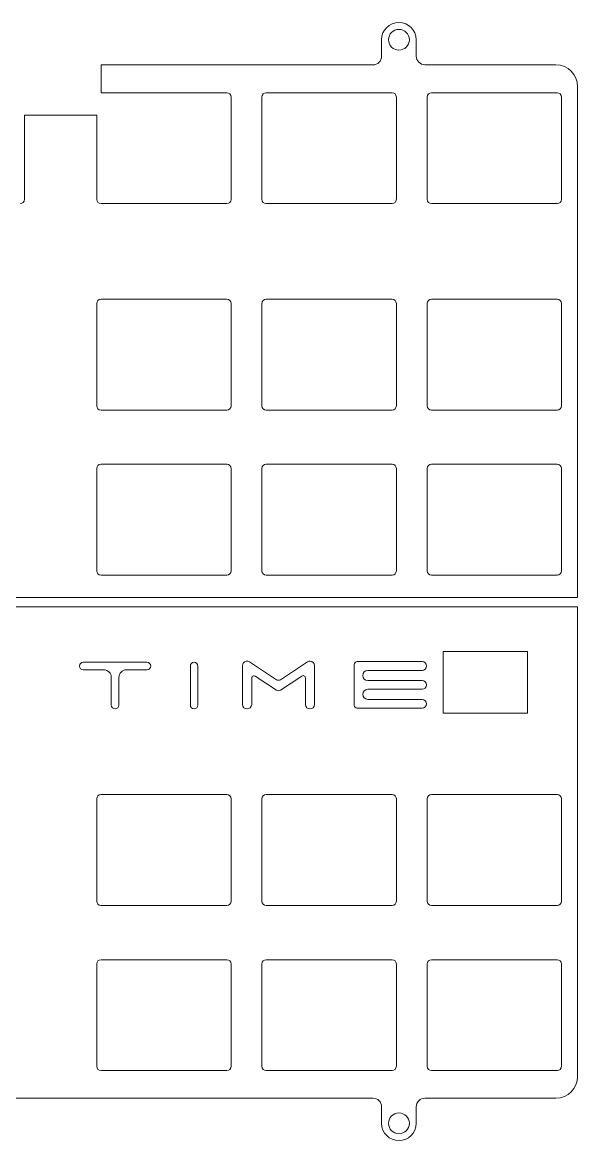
# Model space of a CAD drawing. Extents: x 132 to 481, y -549 to -243.
# Drawn here: x 415.8 to 479.8, y -548.9 to -419.9 of the extents above; entities that cross this region are included whole.
import ezdxf

# ---------------------------------------------------------------- set-up
doc = ezdxf.new("R2010")
doc.units = 0
doc.header["$MEASUREMENT"] = 0
doc.layers.add('Layer 1', color=7, linetype='Continuous')

# ---------------------------------------------------------------- blocks, each defined once
blk = doc.blocks.new('block 868')
at = {"layer": 'Layer 1', "color": 7, "lineweight": 9, "true_color": 0xffffff}
blk.add_lwpolyline([(382.18, -543.98), (456.18, -543.98)], dxfattribs=at)
blk = doc.blocks.new('block 869')
at = {"layer": 'Layer 1', "color": 7, "lineweight": 9, "true_color": 0xffffff}
blk.add_open_spline([(457.18, -544.98), (457.18, -544.42), (456.73, -543.98), (456.18, -543.98)], degree=3, dxfattribs=at)
blk = doc.blocks.new('block 870')
at = {"layer": 'Layer 1', "color": 7, "lineweight": 9, "true_color": 0xffffff}
blk.add_lwpolyline([(457.18, -544.98), (457.18, -546.88)], dxfattribs=at)
blk = doc.blocks.new('block 871')
at = {"layer": 'Layer 1', "color": 7, "lineweight": 9, "true_color": 0xffffff}
blk.add_open_spline([(457.18, -546.88), (457.18, -547.98), (458.08, -548.88), (459.18, -548.88), (460.28, -548.88), (461.18, -547.98), (461.18, -546.88)], degree=3, knots=[0, 0, 0, 0, 1, 1, 1, 2, 2, 2, 2], dxfattribs=at)
blk = doc.blocks.new('block 872')
at = {"layer": 'Layer 1', "color": 7, "lineweight": 9, "true_color": 0xffffff}
blk.add_lwpolyline([(461.18, -546.88), (461.18, -544.98)], dxfattribs=at)
blk = doc.blocks.new('block 873')
at = {"layer": 'Layer 1', "color": 7, "lineweight": 9, "true_color": 0xffffff}
blk.add_open_spline([(462.18, -543.98), (461.63, -543.98), (461.18, -544.42), (461.18, -544.98)], degree=3, dxfattribs=at)
blk = doc.blocks.new('block 874')
at = {"layer": 'Layer 1', "color": 7, "lineweight": 9, "true_color": 0xffffff}
blk.add_lwpolyline([(462.18, -543.98), (477.28, -543.98)], dxfattribs=at)
blk = doc.blocks.new('block 875')
at = {"layer": 'Layer 1', "color": 7, "lineweight": 9, "true_color": 0xffffff}
blk.add_open_spline([(479.78, -541.48), (479.78, -542.86), (478.66, -543.98), (477.28, -543.98)], degree=3, dxfattribs=at)
blk = doc.blocks.new('block 876')
at = {"layer": 'Layer 1', "color": 7, "lineweight": 9, "true_color": 0xffffff}
blk.add_lwpolyline([(479.78, -541.48), (479.78, -487.28)], dxfattribs=at)
blk = doc.blocks.new('block 877')
at = {"layer": 'Layer 1', "color": 7, "lineweight": 9, "true_color": 0xffffff}
blk.add_lwpolyline([(479.78, -487.28), (411.8, -487.28)], dxfattribs=at)
blk = doc.blocks.new('block 884')
at = {"layer": 'Layer 1', "color": 7, "lineweight": 9, "true_color": 0xffffff}
blk.add_open_spline([(457.98, -546.88), (457.98, -546.21), (458.52, -545.68), (459.18, -545.68), (459.84, -545.68), (460.38, -546.21), (460.38, -546.88), (460.38, -547.54), (459.84, -548.08), (459.18, -548.08), (458.52, -548.08), (457.98, -547.54), (457.98, -546.88)], degree=3, knots=[0, 0, 0, 0, 1, 1, 1, 2, 2, 2, 3, 3, 3, 4, 4, 4, 4], dxfattribs=at)
blk = doc.blocks.new('block 885')
at = {"layer": 'Layer 1', "color": 7, "lineweight": 9, "true_color": 0xffffff}
blk.add_lwpolyline([(477.28, -424.77), (463.96, -424.77)], dxfattribs=at)
blk = doc.blocks.new('block 886')
at = {"layer": 'Layer 1', "color": 7, "lineweight": 9, "true_color": 0xffffff}
blk.add_lwpolyline([(463.96, -424.77), (463.96, -424.76)], dxfattribs=at)
blk = doc.blocks.new('block 887')
at = {"layer": 'Layer 1', "color": 7, "lineweight": 9, "true_color": 0xffffff}
blk.add_lwpolyline([(463.96, -424.76), (462.18, -424.76)], dxfattribs=at)
blk = doc.blocks.new('block 888')
at = {"layer": 'Layer 1', "color": 7, "lineweight": 9, "true_color": 0xffffff}
blk.add_open_spline([(461.18, -423.76), (461.18, -424.31), (461.63, -424.76), (462.18, -424.76)], degree=3, dxfattribs=at)
blk = doc.blocks.new('block 889')
at = {"layer": 'Layer 1', "color": 7, "lineweight": 9, "true_color": 0xffffff}
blk.add_lwpolyline([(461.18, -423.76), (461.18, -421.87)], dxfattribs=at)
blk = doc.blocks.new('block 890')
at = {"layer": 'Layer 1', "color": 7, "lineweight": 9, "true_color": 0xffffff}
blk.add_open_spline([(461.18, -421.87), (461.18, -420.76), (460.28, -419.87), (459.18, -419.87), (458.08, -419.87), (457.18, -420.76), (457.18, -421.87)], degree=3, knots=[0, 0, 0, 0, 1, 1, 1, 2, 2, 2, 2], dxfattribs=at)
blk = doc.blocks.new('block 891')
at = {"layer": 'Layer 1', "color": 7, "lineweight": 9, "true_color": 0xffffff}
blk.add_lwpolyline([(457.18, -421.87), (457.18, -423.77)], dxfattribs=at)
blk = doc.blocks.new('block 892')
at = {"layer": 'Layer 1', "color": 7, "lineweight": 9, "true_color": 0xffffff}
blk.add_open_spline([(456.18, -424.77), (456.73, -424.77), (457.18, -424.32), (457.18, -423.77)], degree=3, dxfattribs=at)
blk = doc.blocks.new('block 893')
at = {"layer": 'Layer 1', "color": 7, "lineweight": 9, "true_color": 0xffffff}
blk.add_lwpolyline([(456.18, -424.77), (424.83, -424.77)], dxfattribs=at)
blk = doc.blocks.new('block 894')
at = {"layer": 'Layer 1', "color": 7, "lineweight": 9, "true_color": 0xffffff}
blk.add_lwpolyline([(424.33, -430.57), (416.01, -430.57)], dxfattribs=at)
blk = doc.blocks.new('block 916')
at = {"layer": 'Layer 1', "color": 7, "lineweight": 9, "true_color": 0xffffff}
blk.add_lwpolyline([(131.97, -486.23), (479.78, -486.23)], dxfattribs=at)
blk = doc.blocks.new('block 917')
at = {"layer": 'Layer 1', "color": 7, "lineweight": 9, "true_color": 0xffffff}
blk.add_lwpolyline([(479.78, -486.23), (479.78, -427.27)], dxfattribs=at)
blk = doc.blocks.new('block 918')
at = {"layer": 'Layer 1', "color": 7, "lineweight": 9, "true_color": 0xffffff}
blk.add_open_spline([(477.28, -424.77), (478.66, -424.77), (479.78, -425.88), (479.78, -427.27)], degree=3, dxfattribs=at)
blk = doc.blocks.new('block 922')
at = {"layer": 'Layer 1', "color": 7, "lineweight": 9, "true_color": 0xffffff}
blk.add_open_spline([(457.98, -421.87), (457.98, -421.2), (458.52, -420.67), (459.18, -420.67), (459.84, -420.67), (460.38, -421.2), (460.38, -421.87), (460.38, -422.53), (459.84, -423.07), (459.18, -423.07), (458.52, -423.07), (457.98, -422.53), (457.98, -421.87)], degree=3, knots=[0, 0, 0, 0, 1, 1, 1, 2, 2, 2, 3, 3, 3, 4, 4, 4, 4], dxfattribs=at)
blk = doc.blocks.new('block 1022')
at = {"layer": 'Layer 1', "color": 7, "lineweight": 9, "true_color": 0xffffff}
blk.add_lwpolyline([(416.01, -430.57), (416.01, -440.28)], dxfattribs=at)
blk = doc.blocks.new('block 1025')
at = {"layer": 'Layer 1', "color": 7, "lineweight": 9, "true_color": 0xffffff}
blk.add_open_spline([(415.51, -440.78), (415.79, -440.78), (416.01, -440.56), (416.01, -440.28)], degree=3, dxfattribs=at)
blk = doc.blocks.new('block 1026')
at = {"layer": 'Layer 1', "color": 7, "lineweight": 9, "true_color": 0xffffff}
blk.add_lwpolyline([(424.83, -427.98), (439.33, -427.98)], dxfattribs=at)
blk = doc.blocks.new('block 1027')
at = {"layer": 'Layer 1', "color": 7, "lineweight": 9, "true_color": 0xffffff}
blk.add_lwpolyline([(424.83, -440.78), (439.33, -440.78)], dxfattribs=at)
blk = doc.blocks.new('block 1028')
at = {"layer": 'Layer 1', "color": 7, "lineweight": 9, "true_color": 0xffffff}
blk.add_lwpolyline([(424.33, -430.57), (424.33, -440.28)], dxfattribs=at)
blk = doc.blocks.new('block 1029')
at = {"layer": 'Layer 1', "color": 7, "lineweight": 9, "true_color": 0xffffff}
blk.add_lwpolyline([(439.83, -428.48), (439.83, -440.28)], dxfattribs=at)
blk = doc.blocks.new('block 1030')
at = {"layer": 'Layer 1', "color": 7, "lineweight": 9, "true_color": 0xffffff}
blk.add_open_spline([(439.83, -428.48), (439.83, -428.21), (439.6, -427.98), (439.33, -427.98)], degree=3, dxfattribs=at)
blk = doc.blocks.new('block 1031')
at = {"layer": 'Layer 1', "color": 7, "lineweight": 9, "true_color": 0xffffff}
blk.add_open_spline([(424.33, -440.28), (424.33, -440.56), (424.55, -440.78), (424.83, -440.78)], degree=3, dxfattribs=at)
blk = doc.blocks.new('block 1032')
at = {"layer": 'Layer 1', "color": 7, "lineweight": 9, "true_color": 0xffffff}
blk.add_open_spline([(439.33, -440.78), (439.6, -440.78), (439.83, -440.56), (439.83, -440.28)], degree=3, dxfattribs=at)
blk = doc.blocks.new('block 1033')
at = {"layer": 'Layer 1', "color": 7, "lineweight": 9, "true_color": 0xffffff}
blk.add_lwpolyline([(443.88, -427.98), (458.38, -427.98)], dxfattribs=at)
blk = doc.blocks.new('block 1034')
at = {"layer": 'Layer 1', "color": 7, "lineweight": 9, "true_color": 0xffffff}
blk.add_lwpolyline([(443.88, -440.78), (458.38, -440.78)], dxfattribs=at)
blk = doc.blocks.new('block 1035')
at = {"layer": 'Layer 1', "color": 7, "lineweight": 9, "true_color": 0xffffff}
blk.add_lwpolyline([(443.38, -428.48), (443.38, -440.28)], dxfattribs=at)
blk = doc.blocks.new('block 1036')
at = {"layer": 'Layer 1', "color": 7, "lineweight": 9, "true_color": 0xffffff}
blk.add_lwpolyline([(458.88, -428.48), (458.88, -440.28)], dxfattribs=at)
blk = doc.blocks.new('block 1037')
at = {"layer": 'Layer 1', "color": 7, "lineweight": 9, "true_color": 0xffffff}
blk.add_open_spline([(443.88, -427.98), (443.6, -427.98), (443.38, -428.21), (443.38, -428.48)], degree=3, dxfattribs=at)
blk = doc.blocks.new('block 1038')
at = {"layer": 'Layer 1', "color": 7, "lineweight": 9, "true_color": 0xffffff}
blk.add_open_spline([(458.88, -428.48), (458.88, -428.21), (458.65, -427.98), (458.38, -427.98)], degree=3, dxfattribs=at)
blk = doc.blocks.new('block 1039')
at = {"layer": 'Layer 1', "color": 7, "lineweight": 9, "true_color": 0xffffff}
blk.add_open_spline([(443.38, -440.28), (443.38, -440.56), (443.6, -440.78), (443.88, -440.78)], degree=3, dxfattribs=at)
blk = doc.blocks.new('block 1040')
at = {"layer": 'Layer 1', "color": 7, "lineweight": 9, "true_color": 0xffffff}
blk.add_open_spline([(458.38, -440.78), (458.65, -440.78), (458.88, -440.56), (458.88, -440.28)], degree=3, dxfattribs=at)
blk = doc.blocks.new('block 1041')
at = {"layer": 'Layer 1', "color": 7, "lineweight": 9, "true_color": 0xffffff}
blk.add_lwpolyline([(462.93, -427.98), (477.43, -427.98)], dxfattribs=at)
blk = doc.blocks.new('block 1042')
at = {"layer": 'Layer 1', "color": 7, "lineweight": 9, "true_color": 0xffffff}
blk.add_lwpolyline([(462.93, -440.78), (477.43, -440.78)], dxfattribs=at)
blk = doc.blocks.new('block 1043')
at = {"layer": 'Layer 1', "color": 7, "lineweight": 9, "true_color": 0xffffff}
blk.add_lwpolyline([(462.43, -428.48), (462.43, -440.28)], dxfattribs=at)
blk = doc.blocks.new('block 1044')
at = {"layer": 'Layer 1', "color": 7, "lineweight": 9, "true_color": 0xffffff}
blk.add_lwpolyline([(477.93, -428.48), (477.93, -440.28)], dxfattribs=at)
blk = doc.blocks.new('block 1045')
at = {"layer": 'Layer 1', "color": 7, "lineweight": 9, "true_color": 0xffffff}
blk.add_open_spline([(462.93, -427.98), (462.65, -427.98), (462.43, -428.21), (462.43, -428.48)], degree=3, dxfattribs=at)
blk = doc.blocks.new('block 1046')
at = {"layer": 'Layer 1', "color": 7, "lineweight": 9, "true_color": 0xffffff}
blk.add_open_spline([(477.93, -428.48), (477.93, -428.21), (477.7, -427.98), (477.43, -427.98)], degree=3, dxfattribs=at)
blk = doc.blocks.new('block 1047')
at = {"layer": 'Layer 1', "color": 7, "lineweight": 9, "true_color": 0xffffff}
blk.add_open_spline([(462.43, -440.28), (462.43, -440.56), (462.65, -440.78), (462.93, -440.78)], degree=3, dxfattribs=at)
blk = doc.blocks.new('block 1048')
at = {"layer": 'Layer 1', "color": 7, "lineweight": 9, "true_color": 0xffffff}
blk.add_open_spline([(477.43, -440.78), (477.7, -440.78), (477.93, -440.56), (477.93, -440.28)], degree=3, dxfattribs=at)
blk = doc.blocks.new('block 1177')
at = {"layer": 'Layer 1', "color": 7, "lineweight": 9, "true_color": 0xffffff}
blk.add_lwpolyline([(424.83, -451.8), (439.33, -451.8)], dxfattribs=at)
blk = doc.blocks.new('block 1178')
at = {"layer": 'Layer 1', "color": 7, "lineweight": 9, "true_color": 0xffffff}
blk.add_lwpolyline([(424.83, -464.6), (439.33, -464.6)], dxfattribs=at)
blk = doc.blocks.new('block 1179')
at = {"layer": 'Layer 1', "color": 7, "lineweight": 9, "true_color": 0xffffff}
blk.add_lwpolyline([(424.33, -452.3), (424.33, -464.1)], dxfattribs=at)
blk = doc.blocks.new('block 1180')
at = {"layer": 'Layer 1', "color": 7, "lineweight": 9, "true_color": 0xffffff}
blk.add_lwpolyline([(439.83, -452.3), (439.83, -464.1)], dxfattribs=at)
blk = doc.blocks.new('block 1181')
at = {"layer": 'Layer 1', "color": 7, "lineweight": 9, "true_color": 0xffffff}
blk.add_open_spline([(424.83, -451.8), (424.55, -451.8), (424.33, -452.02), (424.33, -452.3)], degree=3, dxfattribs=at)
blk = doc.blocks.new('block 1182')
at = {"layer": 'Layer 1', "color": 7, "lineweight": 9, "true_color": 0xffffff}
blk.add_open_spline([(439.83, -452.3), (439.83, -452.02), (439.6, -451.8), (439.33, -451.8)], degree=3, dxfattribs=at)
blk = doc.blocks.new('block 1183')
at = {"layer": 'Layer 1', "color": 7, "lineweight": 9, "true_color": 0xffffff}
blk.add_open_spline([(424.33, -464.1), (424.33, -464.37), (424.55, -464.6), (424.83, -464.6)], degree=3, dxfattribs=at)
blk = doc.blocks.new('block 1184')
at = {"layer": 'Layer 1', "color": 7, "lineweight": 9, "true_color": 0xffffff}
blk.add_open_spline([(439.33, -464.6), (439.6, -464.6), (439.83, -464.37), (439.83, -464.1)], degree=3, dxfattribs=at)
blk = doc.blocks.new('block 1185')
at = {"layer": 'Layer 1', "color": 7, "lineweight": 9, "true_color": 0xffffff}
blk.add_lwpolyline([(443.88, -451.8), (458.38, -451.8)], dxfattribs=at)
blk = doc.blocks.new('block 1186')
at = {"layer": 'Layer 1', "color": 7, "lineweight": 9, "true_color": 0xffffff}
blk.add_lwpolyline([(443.88, -464.6), (458.38, -464.6)], dxfattribs=at)
blk = doc.blocks.new('block 1187')
at = {"layer": 'Layer 1', "color": 7, "lineweight": 9, "true_color": 0xffffff}
blk.add_lwpolyline([(443.38, -452.3), (443.38, -464.1)], dxfattribs=at)
blk = doc.blocks.new('block 1188')
at = {"layer": 'Layer 1', "color": 7, "lineweight": 9, "true_color": 0xffffff}
blk.add_lwpolyline([(458.88, -452.3), (458.88, -464.1)], dxfattribs=at)
blk = doc.blocks.new('block 1189')
at = {"layer": 'Layer 1', "color": 7, "lineweight": 9, "true_color": 0xffffff}
blk.add_open_spline([(443.88, -451.8), (443.6, -451.8), (443.38, -452.02), (443.38, -452.3)], degree=3, dxfattribs=at)
blk = doc.blocks.new('block 1190')
at = {"layer": 'Layer 1', "color": 7, "lineweight": 9, "true_color": 0xffffff}
blk.add_open_spline([(458.88, -452.3), (458.88, -452.02), (458.65, -451.8), (458.38, -451.8)], degree=3, dxfattribs=at)
blk = doc.blocks.new('block 1191')
at = {"layer": 'Layer 1', "color": 7, "lineweight": 9, "true_color": 0xffffff}
blk.add_open_spline([(443.38, -464.1), (443.38, -464.37), (443.6, -464.6), (443.88, -464.6)], degree=3, dxfattribs=at)
blk = doc.blocks.new('block 1192')
at = {"layer": 'Layer 1', "color": 7, "lineweight": 9, "true_color": 0xffffff}
blk.add_open_spline([(458.38, -464.6), (458.65, -464.6), (458.88, -464.37), (458.88, -464.1)], degree=3, dxfattribs=at)
blk = doc.blocks.new('block 1193')
at = {"layer": 'Layer 1', "color": 7, "lineweight": 9, "true_color": 0xffffff}
blk.add_lwpolyline([(462.93, -451.8), (477.43, -451.8)], dxfattribs=at)
blk = doc.blocks.new('block 1194')
at = {"layer": 'Layer 1', "color": 7, "lineweight": 9, "true_color": 0xffffff}
blk.add_lwpolyline([(462.93, -464.6), (477.43, -464.6)], dxfattribs=at)
blk = doc.blocks.new('block 1195')
at = {"layer": 'Layer 1', "color": 7, "lineweight": 9, "true_color": 0xffffff}
blk.add_lwpolyline([(462.43, -452.3), (462.43, -464.1)], dxfattribs=at)
blk = doc.blocks.new('block 1196')
at = {"layer": 'Layer 1', "color": 7, "lineweight": 9, "true_color": 0xffffff}
blk.add_lwpolyline([(477.93, -452.3), (477.93, -464.1)], dxfattribs=at)
blk = doc.blocks.new('block 1197')
at = {"layer": 'Layer 1', "color": 7, "lineweight": 9, "true_color": 0xffffff}
blk.add_open_spline([(462.93, -451.8), (462.65, -451.8), (462.43, -452.02), (462.43, -452.3)], degree=3, dxfattribs=at)
blk = doc.blocks.new('block 1198')
at = {"layer": 'Layer 1', "color": 7, "lineweight": 9, "true_color": 0xffffff}
blk.add_open_spline([(477.93, -452.3), (477.93, -452.02), (477.7, -451.8), (477.43, -451.8)], degree=3, dxfattribs=at)
blk = doc.blocks.new('block 1199')
at = {"layer": 'Layer 1', "color": 7, "lineweight": 9, "true_color": 0xffffff}
blk.add_open_spline([(462.43, -464.1), (462.43, -464.37), (462.65, -464.6), (462.93, -464.6)], degree=3, dxfattribs=at)
blk = doc.blocks.new('block 1200')
at = {"layer": 'Layer 1', "color": 7, "lineweight": 9, "true_color": 0xffffff}
blk.add_open_spline([(477.43, -464.6), (477.7, -464.6), (477.93, -464.37), (477.93, -464.1)], degree=3, dxfattribs=at)
blk = doc.blocks.new('block 1313')
at = {"layer": 'Layer 1', "color": 7, "lineweight": 9, "true_color": 0xffffff}
blk.add_lwpolyline([(424.83, -470.85), (439.33, -470.85)], dxfattribs=at)
blk = doc.blocks.new('block 1314')
at = {"layer": 'Layer 1', "color": 7, "lineweight": 9, "true_color": 0xffffff}
blk.add_lwpolyline([(424.83, -483.65), (439.33, -483.65)], dxfattribs=at)
blk = doc.blocks.new('block 1315')
at = {"layer": 'Layer 1', "color": 7, "lineweight": 9, "true_color": 0xffffff}
blk.add_lwpolyline([(424.33, -471.35), (424.33, -483.15)], dxfattribs=at)
blk = doc.blocks.new('block 1316')
at = {"layer": 'Layer 1', "color": 7, "lineweight": 9, "true_color": 0xffffff}
blk.add_lwpolyline([(439.83, -471.35), (439.83, -483.15)], dxfattribs=at)
blk = doc.blocks.new('block 1317')
at = {"layer": 'Layer 1', "color": 7, "lineweight": 9, "true_color": 0xffffff}
blk.add_open_spline([(424.83, -470.85), (424.55, -470.85), (424.33, -471.07), (424.33, -471.35)], degree=3, dxfattribs=at)
blk = doc.blocks.new('block 1318')
at = {"layer": 'Layer 1', "color": 7, "lineweight": 9, "true_color": 0xffffff}
blk.add_open_spline([(439.83, -471.35), (439.83, -471.07), (439.6, -470.85), (439.33, -470.85)], degree=3, dxfattribs=at)
blk = doc.blocks.new('block 1319')
at = {"layer": 'Layer 1', "color": 7, "lineweight": 9, "true_color": 0xffffff}
blk.add_open_spline([(424.33, -483.15), (424.33, -483.42), (424.55, -483.65), (424.83, -483.65)], degree=3, dxfattribs=at)
blk = doc.blocks.new('block 1320')
at = {"layer": 'Layer 1', "color": 7, "lineweight": 9, "true_color": 0xffffff}
blk.add_open_spline([(439.33, -483.65), (439.6, -483.65), (439.83, -483.42), (439.83, -483.15)], degree=3, dxfattribs=at)
blk = doc.blocks.new('block 1321')
at = {"layer": 'Layer 1', "color": 7, "lineweight": 9, "true_color": 0xffffff}
blk.add_lwpolyline([(443.88, -470.85), (458.38, -470.85)], dxfattribs=at)
blk = doc.blocks.new('block 1322')
at = {"layer": 'Layer 1', "color": 7, "lineweight": 9, "true_color": 0xffffff}
blk.add_lwpolyline([(443.88, -483.65), (458.38, -483.65)], dxfattribs=at)
blk = doc.blocks.new('block 1323')
at = {"layer": 'Layer 1', "color": 7, "lineweight": 9, "true_color": 0xffffff}
blk.add_lwpolyline([(443.38, -471.35), (443.38, -483.15)], dxfattribs=at)
blk = doc.blocks.new('block 1324')
at = {"layer": 'Layer 1', "color": 7, "lineweight": 9, "true_color": 0xffffff}
blk.add_lwpolyline([(458.88, -471.35), (458.88, -483.15)], dxfattribs=at)
blk = doc.blocks.new('block 1325')
at = {"layer": 'Layer 1', "color": 7, "lineweight": 9, "true_color": 0xffffff}
blk.add_open_spline([(443.88, -470.85), (443.6, -470.85), (443.38, -471.07), (443.38, -471.35)], degree=3, dxfattribs=at)
blk = doc.blocks.new('block 1326')
at = {"layer": 'Layer 1', "color": 7, "lineweight": 9, "true_color": 0xffffff}
blk.add_open_spline([(458.88, -471.35), (458.88, -471.07), (458.65, -470.85), (458.38, -470.85)], degree=3, dxfattribs=at)
blk = doc.blocks.new('block 1327')
at = {"layer": 'Layer 1', "color": 7, "lineweight": 9, "true_color": 0xffffff}
blk.add_open_spline([(443.38, -483.15), (443.38, -483.42), (443.6, -483.65), (443.88, -483.65)], degree=3, dxfattribs=at)
blk = doc.blocks.new('block 1328')
at = {"layer": 'Layer 1', "color": 7, "lineweight": 9, "true_color": 0xffffff}
blk.add_open_spline([(458.38, -483.65), (458.65, -483.65), (458.88, -483.42), (458.88, -483.15)], degree=3, dxfattribs=at)
blk = doc.blocks.new('block 1329')
at = {"layer": 'Layer 1', "color": 7, "lineweight": 9, "true_color": 0xffffff}
blk.add_lwpolyline([(462.93, -470.85), (477.43, -470.85)], dxfattribs=at)
blk = doc.blocks.new('block 1330')
at = {"layer": 'Layer 1', "color": 7, "lineweight": 9, "true_color": 0xffffff}
blk.add_lwpolyline([(462.93, -483.65), (477.43, -483.65)], dxfattribs=at)
blk = doc.blocks.new('block 1331')
at = {"layer": 'Layer 1', "color": 7, "lineweight": 9, "true_color": 0xffffff}
blk.add_lwpolyline([(462.43, -471.35), (462.43, -483.15)], dxfattribs=at)
blk = doc.blocks.new('block 1332')
at = {"layer": 'Layer 1', "color": 7, "lineweight": 9, "true_color": 0xffffff}
blk.add_lwpolyline([(477.93, -471.35), (477.93, -483.15)], dxfattribs=at)
blk = doc.blocks.new('block 1333')
at = {"layer": 'Layer 1', "color": 7, "lineweight": 9, "true_color": 0xffffff}
blk.add_open_spline([(462.93, -470.85), (462.65, -470.85), (462.43, -471.07), (462.43, -471.35)], degree=3, dxfattribs=at)
blk = doc.blocks.new('block 1334')
at = {"layer": 'Layer 1', "color": 7, "lineweight": 9, "true_color": 0xffffff}
blk.add_open_spline([(477.93, -471.35), (477.93, -471.07), (477.7, -470.85), (477.43, -470.85)], degree=3, dxfattribs=at)
blk = doc.blocks.new('block 1335')
at = {"layer": 'Layer 1', "color": 7, "lineweight": 9, "true_color": 0xffffff}
blk.add_open_spline([(462.43, -483.15), (462.43, -483.42), (462.65, -483.65), (462.93, -483.65)], degree=3, dxfattribs=at)
blk = doc.blocks.new('block 1336')
at = {"layer": 'Layer 1', "color": 7, "lineweight": 9, "true_color": 0xffffff}
blk.add_open_spline([(477.43, -483.65), (477.7, -483.65), (477.93, -483.42), (477.93, -483.15)], degree=3, dxfattribs=at)
blk = doc.blocks.new('block 1577')
at = {"layer": 'Layer 1', "color": 7, "lineweight": 9, "true_color": 0xffffff}
blk.add_lwpolyline([(443.88, -508.95), (458.38, -508.95)], dxfattribs=at)
blk = doc.blocks.new('block 1578')
at = {"layer": 'Layer 1', "color": 7, "lineweight": 9, "true_color": 0xffffff}
blk.add_lwpolyline([(443.88, -521.75), (458.38, -521.75)], dxfattribs=at)
blk = doc.blocks.new('block 1579')
at = {"layer": 'Layer 1', "color": 7, "lineweight": 9, "true_color": 0xffffff}
blk.add_lwpolyline([(443.38, -509.45), (443.38, -521.25)], dxfattribs=at)
blk = doc.blocks.new('block 1580')
at = {"layer": 'Layer 1', "color": 7, "lineweight": 9, "true_color": 0xffffff}
blk.add_lwpolyline([(458.88, -509.45), (458.88, -521.25)], dxfattribs=at)
blk = doc.blocks.new('block 1581')
at = {"layer": 'Layer 1', "color": 7, "lineweight": 9, "true_color": 0xffffff}
blk.add_open_spline([(443.88, -508.95), (443.6, -508.95), (443.38, -509.17), (443.38, -509.45)], degree=3, dxfattribs=at)
blk = doc.blocks.new('block 1582')
at = {"layer": 'Layer 1', "color": 7, "lineweight": 9, "true_color": 0xffffff}
blk.add_open_spline([(458.88, -509.45), (458.88, -509.17), (458.65, -508.95), (458.38, -508.95)], degree=3, dxfattribs=at)
blk = doc.blocks.new('block 1583')
at = {"layer": 'Layer 1', "color": 7, "lineweight": 9, "true_color": 0xffffff}
blk.add_open_spline([(443.38, -521.25), (443.38, -521.52), (443.6, -521.75), (443.88, -521.75)], degree=3, dxfattribs=at)
blk = doc.blocks.new('block 1584')
at = {"layer": 'Layer 1', "color": 7, "lineweight": 9, "true_color": 0xffffff}
blk.add_open_spline([(458.38, -521.75), (458.65, -521.75), (458.88, -521.52), (458.88, -521.25)], degree=3, dxfattribs=at)
blk = doc.blocks.new('block 1653')
at = {"layer": 'Layer 1', "color": 7, "lineweight": 9, "true_color": 0xffffff}
blk.add_lwpolyline([(424.83, -528), (439.33, -528)], dxfattribs=at)
blk = doc.blocks.new('block 1654')
at = {"layer": 'Layer 1', "color": 7, "lineweight": 9, "true_color": 0xffffff}
blk.add_lwpolyline([(424.83, -540.8), (439.33, -540.8)], dxfattribs=at)
blk = doc.blocks.new('block 1655')
at = {"layer": 'Layer 1', "color": 7, "lineweight": 9, "true_color": 0xffffff}
blk.add_lwpolyline([(424.33, -528.5), (424.33, -540.3)], dxfattribs=at)
blk = doc.blocks.new('block 1656')
at = {"layer": 'Layer 1', "color": 7, "lineweight": 9, "true_color": 0xffffff}
blk.add_lwpolyline([(439.83, -528.5), (439.83, -540.3)], dxfattribs=at)
blk = doc.blocks.new('block 1657')
at = {"layer": 'Layer 1', "color": 7, "lineweight": 9, "true_color": 0xffffff}
blk.add_open_spline([(424.83, -528), (424.55, -528), (424.33, -528.22), (424.33, -528.5)], degree=3, dxfattribs=at)
blk = doc.blocks.new('block 1658')
at = {"layer": 'Layer 1', "color": 7, "lineweight": 9, "true_color": 0xffffff}
blk.add_open_spline([(439.83, -528.5), (439.83, -528.22), (439.6, -528), (439.33, -528)], degree=3, dxfattribs=at)
blk = doc.blocks.new('block 1659')
at = {"layer": 'Layer 1', "color": 7, "lineweight": 9, "true_color": 0xffffff}
blk.add_open_spline([(424.33, -540.3), (424.33, -540.57), (424.55, -540.8), (424.83, -540.8)], degree=3, dxfattribs=at)
blk = doc.blocks.new('block 1660')
at = {"layer": 'Layer 1', "color": 7, "lineweight": 9, "true_color": 0xffffff}
blk.add_open_spline([(439.33, -540.8), (439.6, -540.8), (439.83, -540.57), (439.83, -540.3)], degree=3, dxfattribs=at)
blk = doc.blocks.new('block 1661')
at = {"layer": 'Layer 1', "color": 7, "lineweight": 9, "true_color": 0xffffff}
blk.add_lwpolyline([(443.88, -528), (458.38, -528)], dxfattribs=at)
blk = doc.blocks.new('block 1662')
at = {"layer": 'Layer 1', "color": 7, "lineweight": 9, "true_color": 0xffffff}
blk.add_lwpolyline([(443.88, -540.8), (458.38, -540.8)], dxfattribs=at)
blk = doc.blocks.new('block 1663')
at = {"layer": 'Layer 1', "color": 7, "lineweight": 9, "true_color": 0xffffff}
blk.add_lwpolyline([(443.38, -528.5), (443.38, -540.3)], dxfattribs=at)
blk = doc.blocks.new('block 1664')
at = {"layer": 'Layer 1', "color": 7, "lineweight": 9, "true_color": 0xffffff}
blk.add_lwpolyline([(458.88, -528.5), (458.88, -540.3)], dxfattribs=at)
blk = doc.blocks.new('block 1665')
at = {"layer": 'Layer 1', "color": 7, "lineweight": 9, "true_color": 0xffffff}
blk.add_open_spline([(443.88, -528), (443.6, -528), (443.38, -528.22), (443.38, -528.5)], degree=3, dxfattribs=at)
blk = doc.blocks.new('block 1666')
at = {"layer": 'Layer 1', "color": 7, "lineweight": 9, "true_color": 0xffffff}
blk.add_open_spline([(458.88, -528.5), (458.88, -528.22), (458.65, -528), (458.38, -528)], degree=3, dxfattribs=at)
blk = doc.blocks.new('block 1667')
at = {"layer": 'Layer 1', "color": 7, "lineweight": 9, "true_color": 0xffffff}
blk.add_open_spline([(443.38, -540.3), (443.38, -540.57), (443.6, -540.8), (443.88, -540.8)], degree=3, dxfattribs=at)
blk = doc.blocks.new('block 1668')
at = {"layer": 'Layer 1', "color": 7, "lineweight": 9, "true_color": 0xffffff}
blk.add_open_spline([(458.38, -540.8), (458.65, -540.8), (458.88, -540.57), (458.88, -540.3)], degree=3, dxfattribs=at)
blk = doc.blocks.new('block 1669')
at = {"layer": 'Layer 1', "color": 7, "lineweight": 9, "true_color": 0xffffff}
blk.add_lwpolyline([(462.93, -528), (477.43, -528)], dxfattribs=at)
blk = doc.blocks.new('block 1670')
at = {"layer": 'Layer 1', "color": 7, "lineweight": 9, "true_color": 0xffffff}
blk.add_lwpolyline([(462.93, -540.8), (477.43, -540.8)], dxfattribs=at)
blk = doc.blocks.new('block 1671')
at = {"layer": 'Layer 1', "color": 7, "lineweight": 9, "true_color": 0xffffff}
blk.add_lwpolyline([(462.43, -528.5), (462.43, -540.3)], dxfattribs=at)
blk = doc.blocks.new('block 1672')
at = {"layer": 'Layer 1', "color": 7, "lineweight": 9, "true_color": 0xffffff}
blk.add_lwpolyline([(477.93, -528.5), (477.93, -540.3)], dxfattribs=at)
blk = doc.blocks.new('block 1673')
at = {"layer": 'Layer 1', "color": 7, "lineweight": 9, "true_color": 0xffffff}
blk.add_open_spline([(462.93, -528), (462.65, -528), (462.43, -528.22), (462.43, -528.5)], degree=3, dxfattribs=at)
blk = doc.blocks.new('block 1674')
at = {"layer": 'Layer 1', "color": 7, "lineweight": 9, "true_color": 0xffffff}
blk.add_open_spline([(477.93, -528.5), (477.93, -528.22), (477.7, -528), (477.43, -528)], degree=3, dxfattribs=at)
blk = doc.blocks.new('block 1675')
at = {"layer": 'Layer 1', "color": 7, "lineweight": 9, "true_color": 0xffffff}
blk.add_open_spline([(462.43, -540.3), (462.43, -540.57), (462.65, -540.8), (462.93, -540.8)], degree=3, dxfattribs=at)
blk = doc.blocks.new('block 1676')
at = {"layer": 'Layer 1', "color": 7, "lineweight": 9, "true_color": 0xffffff}
blk.add_open_spline([(477.43, -540.8), (477.7, -540.8), (477.93, -540.57), (477.93, -540.3)], degree=3, dxfattribs=at)
blk = doc.blocks.new('block 1677')
at = {"layer": 'Layer 1', "color": 7, "lineweight": 9, "true_color": 0xffffff}
blk.add_lwpolyline([(424.83, -508.95), (439.33, -508.95)], dxfattribs=at)
blk = doc.blocks.new('block 1678')
at = {"layer": 'Layer 1', "color": 7, "lineweight": 9, "true_color": 0xffffff}
blk.add_lwpolyline([(424.83, -521.75), (439.33, -521.75)], dxfattribs=at)
blk = doc.blocks.new('block 1679')
at = {"layer": 'Layer 1', "color": 7, "lineweight": 9, "true_color": 0xffffff}
blk.add_lwpolyline([(424.33, -509.45), (424.33, -521.25)], dxfattribs=at)
blk = doc.blocks.new('block 1680')
at = {"layer": 'Layer 1', "color": 7, "lineweight": 9, "true_color": 0xffffff}
blk.add_lwpolyline([(439.83, -509.45), (439.83, -521.25)], dxfattribs=at)
blk = doc.blocks.new('block 1681')
at = {"layer": 'Layer 1', "color": 7, "lineweight": 9, "true_color": 0xffffff}
blk.add_open_spline([(424.83, -508.95), (424.55, -508.95), (424.33, -509.17), (424.33, -509.45)], degree=3, dxfattribs=at)
blk = doc.blocks.new('block 1682')
at = {"layer": 'Layer 1', "color": 7, "lineweight": 9, "true_color": 0xffffff}
blk.add_open_spline([(439.83, -509.45), (439.83, -509.17), (439.6, -508.95), (439.33, -508.95)], degree=3, dxfattribs=at)
blk = doc.blocks.new('block 1683')
at = {"layer": 'Layer 1', "color": 7, "lineweight": 9, "true_color": 0xffffff}
blk.add_open_spline([(424.33, -521.25), (424.33, -521.52), (424.55, -521.75), (424.83, -521.75)], degree=3, dxfattribs=at)
blk = doc.blocks.new('block 1684')
at = {"layer": 'Layer 1', "color": 7, "lineweight": 9, "true_color": 0xffffff}
blk.add_open_spline([(439.33, -521.75), (439.6, -521.75), (439.83, -521.52), (439.83, -521.25)], degree=3, dxfattribs=at)
blk = doc.blocks.new('block 1685')
at = {"layer": 'Layer 1', "color": 7, "lineweight": 9, "true_color": 0xffffff}
blk.add_lwpolyline([(462.93, -508.95), (477.43, -508.95)], dxfattribs=at)
blk = doc.blocks.new('block 1686')
at = {"layer": 'Layer 1', "color": 7, "lineweight": 9, "true_color": 0xffffff}
blk.add_lwpolyline([(462.93, -521.75), (477.43, -521.75)], dxfattribs=at)
blk = doc.blocks.new('block 1687')
at = {"layer": 'Layer 1', "color": 7, "lineweight": 9, "true_color": 0xffffff}
blk.add_lwpolyline([(462.43, -509.45), (462.43, -521.25)], dxfattribs=at)
blk = doc.blocks.new('block 1688')
at = {"layer": 'Layer 1', "color": 7, "lineweight": 9, "true_color": 0xffffff}
blk.add_lwpolyline([(477.93, -509.45), (477.93, -521.25)], dxfattribs=at)
blk = doc.blocks.new('block 1689')
at = {"layer": 'Layer 1', "color": 7, "lineweight": 9, "true_color": 0xffffff}
blk.add_open_spline([(462.93, -508.95), (462.65, -508.95), (462.43, -509.17), (462.43, -509.45)], degree=3, dxfattribs=at)
blk = doc.blocks.new('block 1690')
at = {"layer": 'Layer 1', "color": 7, "lineweight": 9, "true_color": 0xffffff}
blk.add_open_spline([(477.93, -509.45), (477.93, -509.17), (477.7, -508.95), (477.43, -508.95)], degree=3, dxfattribs=at)
blk = doc.blocks.new('block 1691')
at = {"layer": 'Layer 1', "color": 7, "lineweight": 9, "true_color": 0xffffff}
blk.add_open_spline([(462.43, -521.25), (462.43, -521.52), (462.65, -521.75), (462.93, -521.75)], degree=3, dxfattribs=at)
blk = doc.blocks.new('block 1692')
at = {"layer": 'Layer 1', "color": 7, "lineweight": 9, "true_color": 0xffffff}
blk.add_open_spline([(477.43, -521.75), (477.7, -521.75), (477.93, -521.52), (477.93, -521.25)], degree=3, dxfattribs=at)
blk = doc.blocks.new('block 1693')
at = {"layer": 'Layer 1', "color": 7, "lineweight": 9, "true_color": 0xffffff}
blk.add_lwpolyline([(464.26, -492.45), (464.26, -499.57), (474.01, -499.57), (474.01, -492.45), (464.26, -492.45)], dxfattribs=at)
blk = doc.blocks.new('block 1694')
at = {"layer": 'Layer 1', "color": 7, "lineweight": 9, "true_color": 0xffffff}
blk.add_open_spline([(425.15, -494.56), (425.15, -494.56), (422.79, -494.56), (422.79, -494.56), (422.55, -494.56), (422.35, -494.37), (422.35, -494.13), (422.35, -493.88), (422.55, -493.69), (422.79, -493.69), (422.79, -493.69), (430.13, -493.69), (430.13, -493.69), (430.37, -493.69), (430.57, -493.88), (430.57, -494.13), (430.57, -494.37), (430.37, -494.56), (430.13, -494.56), (430.13, -494.56), (427.77, -494.56), (427.77, -494.56), (427.29, -494.56), (426.9, -494.95), (426.9, -495.44), (426.9, -495.44), (426.9, -498.62), (426.9, -498.62), (426.9, -498.87), (426.7, -499.06), (426.46, -499.06), (426.22, -499.06), (426.02, -498.87), (426.02, -498.62), (426.02, -498.62), (426.02, -495.44), (426.02, -495.44), (426.02, -494.95), (425.63, -494.56), (425.15, -494.56)], degree=3, knots=[0, 0, 0, 0, 1, 1, 1, 2, 2, 2, 3, 3, 3, 4, 4, 4, 5, 5, 5, 6, 6, 6, 7, 7, 7, 8, 8, 8, 9, 9, 9, 10, 10, 10, 11, 11, 11, 12, 12, 12, 13, 13, 13, 13], dxfattribs=at)
blk = doc.blocks.new('block 1695')
at = {"layer": 'Layer 1', "color": 7, "lineweight": 9, "true_color": 0xffffff}
blk.add_open_spline([(447.98, -495.28), (447.98, -495.28), (445.54, -496.91), (445.54, -496.91), (445.39, -497), (445.2, -497), (445.05, -496.91), (445.05, -496.91), (442.6, -495.28), (442.6, -495.28), (442.48, -495.2), (442.32, -495.23), (442.24, -495.35), (442.21, -495.39), (442.2, -495.44), (442.2, -495.5), (442.2, -495.5), (442.2, -498.55), (442.2, -498.55), (442.2, -498.85), (441.96, -499.08), (441.67, -499.08), (441.38, -499.08), (441.14, -498.85), (441.14, -498.55), (441.14, -498.55), (441.14, -494.07), (441.14, -494.07), (441.14, -493.97), (441.17, -493.87), (441.23, -493.78), (441.39, -493.54), (441.71, -493.47), (441.95, -493.63), (441.95, -493.63), (445.05, -495.7), (445.05, -495.7), (445.2, -495.79), (445.39, -495.79), (445.54, -495.7), (445.54, -495.7), (448.64, -493.63), (448.64, -493.63), (448.72, -493.58), (448.82, -493.55), (448.93, -493.55), (449.22, -493.55), (449.45, -493.78), (449.45, -494.07), (449.45, -494.07), (449.45, -498.55), (449.45, -498.55), (449.45, -498.85), (449.21, -499.08), (448.92, -499.08), (448.63, -499.08), (448.39, -498.85), (448.39, -498.55), (448.39, -498.55), (448.39, -495.5), (448.39, -495.5), (448.39, -495.35), (448.27, -495.23), (448.13, -495.23), (448.08, -495.23), (448.03, -495.25), (447.98, -495.28)], degree=3, knots=[0, 0, 0, 0, 1, 1, 1, 2, 2, 2, 3, 3, 3, 4, 4, 4, 5, 5, 5, 6, 6, 6, 7, 7, 7, 8, 8, 8, 9, 9, 9, 10, 10, 10, 11, 11, 11, 12, 12, 12, 13, 13, 13, 14, 14, 14, 15, 15, 15, 16, 16, 16, 17, 17, 17, 18, 18, 18, 19, 19, 19, 20, 20, 20, 21, 21, 21, 22, 22, 22, 22], dxfattribs=at)
blk = doc.blocks.new('block 1696')
at = {"layer": 'Layer 1', "color": 7, "lineweight": 9, "true_color": 0xffffff}
blk.add_open_spline([(454.02, -493.96), (454.02, -493.96), (454.02, -496.1), (454.02, -496.1), (454.02, -496.1), (454.02, -498.64), (454.02, -498.64), (454.02, -498.83), (454.18, -498.99), (454.37, -498.99), (454.37, -498.99), (461.84, -498.99), (461.84, -498.99), (462.12, -498.99), (462.35, -498.76), (462.35, -498.48), (462.35, -498.2), (462.12, -497.97), (461.84, -497.97), (461.84, -497.97), (455.59, -497.97), (455.59, -497.97), (455.27, -497.97), (455.01, -497.71), (455.01, -497.39), (455.01, -497.07), (455.27, -496.81), (455.59, -496.81), (455.59, -496.81), (461.84, -496.81), (461.84, -496.81), (462.12, -496.81), (462.35, -496.58), (462.35, -496.3), (462.35, -496.02), (462.12, -495.79), (461.84, -495.79), (461.84, -495.79), (455.59, -495.79), (455.59, -495.79), (455.27, -495.79), (455.01, -495.53), (455.01, -495.21), (455.01, -494.89), (455.27, -494.63), (455.59, -494.63), (455.59, -494.63), (461.84, -494.63), (461.84, -494.63), (462.12, -494.63), (462.35, -494.4), (462.35, -494.12), (462.35, -493.84), (462.12, -493.61), (461.84, -493.61), (461.84, -493.61), (454.37, -493.61), (454.37, -493.61), (454.18, -493.61), (454.02, -493.77), (454.02, -493.96)], degree=3, knots=[0, 0, 0, 0, 1, 1, 1, 2, 2, 2, 3, 3, 3, 4, 4, 4, 5, 5, 5, 6, 6, 6, 7, 7, 7, 8, 8, 8, 9, 9, 9, 10, 10, 10, 11, 11, 11, 12, 12, 12, 13, 13, 13, 14, 14, 14, 15, 15, 15, 16, 16, 16, 17, 17, 17, 18, 18, 18, 19, 19, 19, 20, 20, 20, 20], dxfattribs=at)
blk = doc.blocks.new('block 1697')
at = {"layer": 'Layer 1', "color": 7, "lineweight": 9, "true_color": 0xffffff}
blk.add_open_spline([(436, -498.62), (436, -498.62), (436, -494.13), (436, -494.13), (436, -493.88), (435.81, -493.69), (435.57, -493.69), (435.32, -493.69), (435.13, -493.88), (435.13, -494.13), (435.13, -494.13), (435.13, -498.62), (435.13, -498.62), (435.13, -498.87), (435.32, -499.06), (435.57, -499.06), (435.81, -499.06), (436, -498.87), (436, -498.62)], degree=3, knots=[0, 0, 0, 0, 1, 1, 1, 2, 2, 2, 3, 3, 3, 4, 4, 4, 5, 5, 5, 6, 6, 6, 6], dxfattribs=at)

msp = doc.modelspace()

# ---------------------------------------------------------------- linework, layer by layer
at = {"layer": 'Layer 1', "color": 7, "lineweight": 9, "true_color": 0xffffff}
msp.add_lwpolyline([(424.83, -427.98), (424.83, -424.77)], dxfattribs=at)

# ---------------------------------------------------------------- block references
at = {"layer": 'Layer 1'}
for name in ['block 890', 'block 891', 'block 922', 'block 889', 'block 892', 'block 888', 'block 893', 'block 887', 'block 886', 'block 885', 'block 918', 'block 1026', 'block 1030', 'block 1037', 'block 1033', 'block 1038', 'block 1045', 'block 1041', 'block 1046', 'block 917', 'block 1029', 'block 1035', 'block 1036', 'block 1043', 'block 1044', 'block 894', 'block 1022', 'block 1028', 'block 1025', 'block 1031', 'block 1027', 'block 1032', 'block 1039', 'block 1034', 'block 1040', 'block 1047', 'block 1042', 'block 1048', 'block 1181', 'block 1179', 'block 1177', 'block 1182', 'block 1180', 'block 1189', 'block 1187', 'block 1185', 'block 1190', 'block 1188', 'block 1197', 'block 1195', 'block 1193', 'block 1198', 'block 1196', 'block 1183', 'block 1184', 'block 1191', 'block 1192', 'block 1199', 'block 1200', 'block 1178', 'block 1186', 'block 1194', 'block 1317', 'block 1313', 'block 1318', 'block 1325', 'block 1321', 'block 1326', 'block 1333', 'block 1329', 'block 1334', 'block 1315', 'block 1316', 'block 1323', 'block 1324', 'block 1331', 'block 1332', 'block 1319', 'block 1314', 'block 1320', 'block 1327', 'block 1322', 'block 1328', 'block 1335', 'block 1330', 'block 1336', 'block 916', 'block 877', 'block 876', 'block 1693', 'block 1694', 'block 1697', 'block 1695', 'block 1696', 'block 1681', 'block 1679', 'block 1677', 'block 1682', 'block 1680', 'block 1581', 'block 1579', 'block 1577', 'block 1582', 'block 1580', 'block 1689', 'block 1687', 'block 1685', 'block 1690', 'block 1688', 'block 1683', 'block 1678', 'block 1684', 'block 1583', 'block 1578', 'block 1584', 'block 1691', 'block 1686', 'block 1692', 'block 1657', 'block 1655', 'block 1653', 'block 1658', 'block 1656', 'block 1665', 'block 1663', 'block 1661', 'block 1666', 'block 1664', 'block 1673', 'block 1671', 'block 1669', 'block 1674', 'block 1672', 'block 1659', 'block 1660', 'block 1667', 'block 1668', 'block 1675', 'block 1676', 'block 1654', 'block 1662', 'block 1670', 'block 875', 'block 868', 'block 869', 'block 873', 'block 874', 'block 870', 'block 884', 'block 872', 'block 871']:
    msp.add_blockref(name, (0, 0), dxfattribs=at)

doc.saveas('drawing.dxf')
